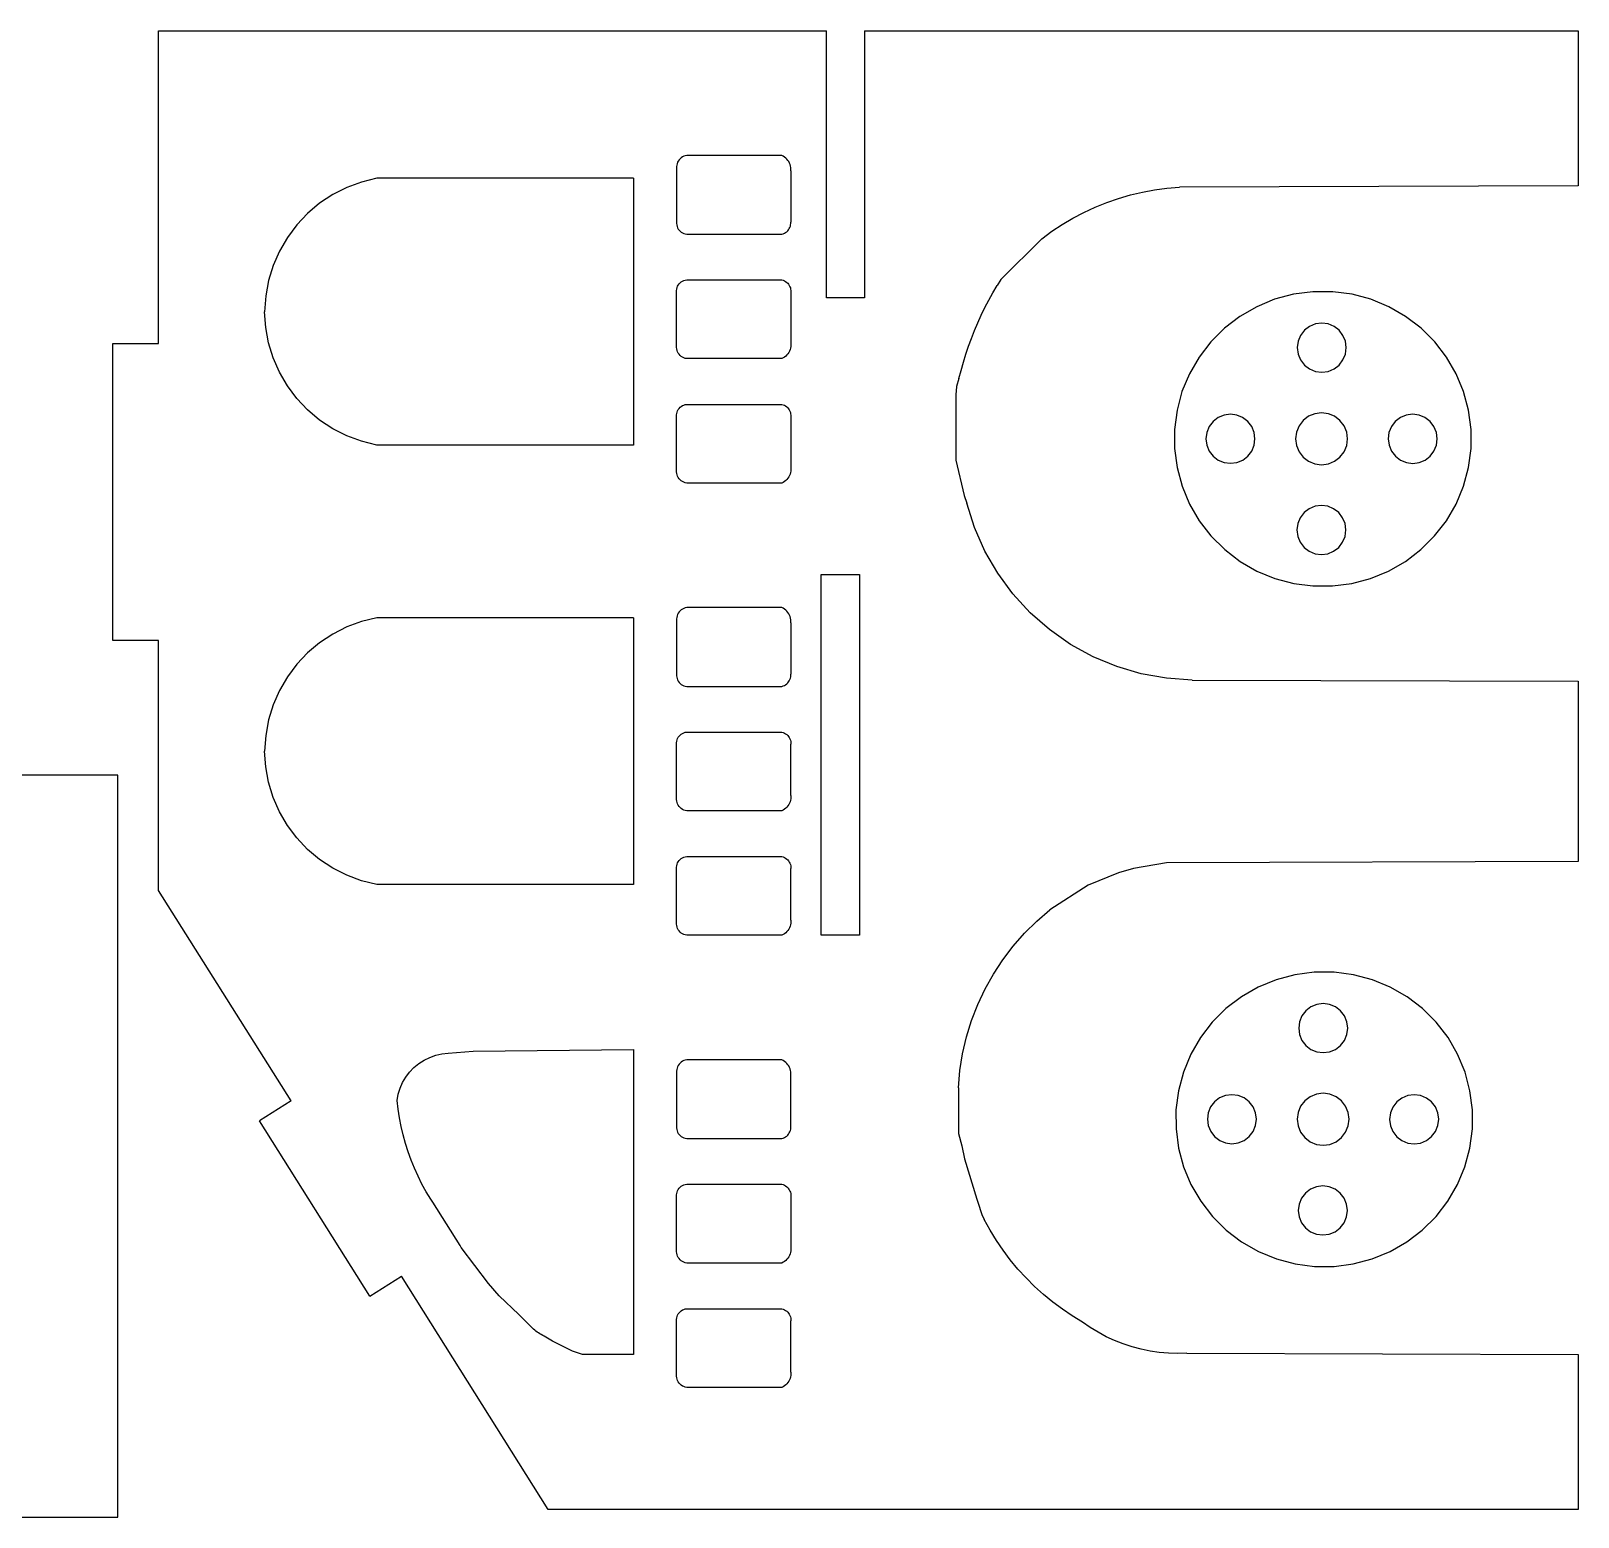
# Model space of a CAD drawing. Extents: x -3998 to 3998, y -3549 to 3549.
# Drawn here: x 130 to 739, y 1325 to 1910 of the extents above; entities that cross this region are included whole.
import ezdxf

# ---------------------------------------------------------------- set-up
doc = ezdxf.new("R2010")
doc.units = 0
doc.header["$MEASUREMENT"] = 0
doc.layers.get('0').update_dxf_attribs({"linetype": 'CONTINUOUS'})

msp = doc.modelspace()

# ---------------------------------------------------------------- linework, layer by layer
for p, q in [((179.9, 1909.68), (442.9, 1909.68)), ((179.9, 1786.68), (179.9, 1909.68)), ((442.9, 1804.68), (442.9, 1909.68)), ((457.9, 1909.68), (457.9, 1804.68)), ((457.9, 1909.68), (738.9, 1909.68)), ((738.9, 1909.68), (738.9, 1848.68)), ((384.59, 1858.48), (384.32, 1857.97)), ((384.93, 1858.96), (384.59, 1858.48)), ((385.32, 1859.39), (384.93, 1858.96)), ((385.77, 1859.78), (385.32, 1859.39)), ((386.25, 1860.1), (385.77, 1859.78)), ((386.78, 1860.36), (386.25, 1860.1)), ((387.33, 1860.56), (386.78, 1860.36)), ((387.9, 1860.68), (387.33, 1860.56)), ((425.4, 1860.68), (387.9, 1860.68)), ((425.95, 1860.4), (425.4, 1860.68)), ((426.46, 1860.06), (425.95, 1860.4)), ((426.94, 1859.67), (426.46, 1860.06)), ((427.37, 1859.23), (426.94, 1859.67)), ((427.76, 1858.75), (427.37, 1859.23)), ((428.1, 1858.24), (427.76, 1858.75)), ((428.38, 1857.69), (428.1, 1858.24)), ((383.97, 1856.85), (383.9, 1856.27)), ((383.9, 1856.27), (383.9, 1855.68)), ((383.9, 1855.68), (383.9, 1834.43)), ((384.11, 1857.42), (383.97, 1856.85)), ((384.32, 1857.97), (384.11, 1857.42)), ((428.61, 1857.12), (428.38, 1857.69)), ((428.77, 1856.52), (428.61, 1857.12)), ((428.88, 1855.92), (428.77, 1856.52)), ((428.92, 1855.3), (428.88, 1855.92)), ((428.9, 1854.68), (428.92, 1855.3)), ((428.9, 1854.68), (428.9, 1834.43)), ((254.08, 1848.07), (248.55, 1845.26)), ((259.89, 1850.21), (254.08, 1848.07)), ((265.91, 1851.68), (259.89, 1850.21)), ((366.9, 1851.68), (265.91, 1851.68)), ((366.9, 1851.68), (366.9, 1746.68)), ((562.61, 1845.11), (567.37, 1846.24)), ((567.37, 1846.24), (572.18, 1847.13)), ((572.18, 1847.13), (577.03, 1847.78)), ((577.03, 1847.78), (581.9, 1848.19)), ((738.9, 1848.68), (581.9, 1848.19)), ((243.38, 1841.85), (238.64, 1837.86)), ((248.55, 1845.26), (243.38, 1841.85)), ((544.32, 1838.26), (548.76, 1840.31)), ((548.76, 1840.31), (553.29, 1842.14)), ((553.29, 1842.14), (557.92, 1843.74)), ((557.92, 1843.74), (562.61, 1845.11)), ((238.64, 1837.86), (234.39, 1833.36)), ((383.9, 1834.43), (383.9, 1833.86)), ((383.9, 1833.86), (383.97, 1833.3)), ((428.84, 1833.37), (428.9, 1833.9)), ((428.9, 1833.9), (428.9, 1834.43)), ((535.77, 1833.5), (539.99, 1835.99)), ((539.99, 1835.99), (544.32, 1838.26)), ((230.67, 1828.4), (227.56, 1823.05)), ((234.39, 1833.36), (230.67, 1828.4)), ((383.97, 1833.3), (384.11, 1832.74)), ((384.11, 1832.74), (384.33, 1832.21)), ((384.33, 1832.21), (384.61, 1831.71)), ((384.61, 1831.71), (384.94, 1831.25)), ((384.94, 1831.25), (385.34, 1830.84)), ((385.34, 1830.84), (385.78, 1830.48)), ((385.78, 1830.48), (386.27, 1830.18)), ((386.27, 1830.18), (386.79, 1829.95)), ((386.79, 1829.95), (387.34, 1829.78)), ((387.34, 1829.78), (387.9, 1829.68)), ((387.9, 1829.68), (425.4, 1829.68)), ((425.4, 1829.68), (425.91, 1829.84)), ((425.91, 1829.84), (426.4, 1830.05)), ((426.4, 1830.05), (426.86, 1830.32)), ((426.86, 1830.32), (427.29, 1830.64)), ((427.29, 1830.64), (427.67, 1831.01)), ((427.67, 1831.01), (428.01, 1831.42)), ((428.01, 1831.42), (428.31, 1831.87)), ((428.31, 1831.87), (428.54, 1832.35)), ((428.54, 1832.35), (428.72, 1832.85)), ((428.72, 1832.85), (428.84, 1833.37)), ((527.75, 1827.91), (511.67, 1811.84)), ((527.75, 1827.91), (531.69, 1830.81)), ((531.69, 1830.81), (535.77, 1833.5)), ((227.56, 1823.05), (225.07, 1817.38)), ((225.07, 1817.38), (223.25, 1811.46)), ((223.25, 1811.46), (222.12, 1805.36)), ((384.33, 1809.16), (384.61, 1809.65)), ((384.61, 1809.65), (384.94, 1810.11)), ((384.94, 1810.11), (385.34, 1810.53)), ((385.34, 1810.53), (385.78, 1810.89)), ((385.78, 1810.89), (386.27, 1811.19)), ((386.27, 1811.19), (386.79, 1811.42)), ((386.79, 1811.42), (387.34, 1811.59)), ((387.34, 1811.59), (387.9, 1811.68)), ((387.9, 1811.68), (425.4, 1811.68)), ((425.4, 1811.68), (425.91, 1811.53)), ((425.91, 1811.53), (426.4, 1811.31)), ((426.4, 1811.31), (426.86, 1811.05)), ((426.86, 1811.05), (427.29, 1810.72)), ((427.29, 1810.72), (427.67, 1810.36)), ((427.67, 1810.36), (428.01, 1809.95)), ((428.01, 1809.95), (428.31, 1809.5)), ((428.31, 1809.5), (428.54, 1809.02)), ((508.47, 1806.66), (510.13, 1809.53)), ((511.67, 1811.84), (510.13, 1809.53)), ((222.12, 1805.36), (221.7, 1799.18)), ((383.9, 1807.51), (383.97, 1808.07)), ((383.9, 1806.93), (383.9, 1807.51)), ((383.9, 1785.68), (383.9, 1806.93)), ((383.97, 1808.07), (384.11, 1808.63)), ((384.11, 1808.63), (384.33, 1809.16)), ((428.54, 1809.02), (428.72, 1808.52)), ((428.72, 1808.52), (428.84, 1808)), ((428.84, 1808), (428.9, 1807.47)), ((428.9, 1807.47), (428.9, 1806.93)), ((428.9, 1806.93), (428.9, 1786.68)), ((457.9, 1804.68), (442.9, 1804.68)), ((505.36, 1800.8), (506.88, 1803.75)), ((506.88, 1803.75), (508.47, 1806.66)), ((619.43, 1804.04), (612.36, 1801.12)), ((626.82, 1806.02), (619.43, 1804.04)), ((634.42, 1807.02), (626.82, 1806.02)), ((638.06, 1807.03), (634.42, 1807.02)), ((642.34, 1807.02), (638.06, 1807.03)), ((649.93, 1806.02), (642.34, 1807.02)), ((657.32, 1804.04), (649.93, 1806.02)), ((664.39, 1801.12), (657.32, 1804.04)), ((222.12, 1793), (221.7, 1799.18)), ((502.55, 1794.79), (503.92, 1797.82)), ((503.92, 1797.82), (505.36, 1800.8)), ((605.74, 1797.3), (599.68, 1792.67)), ((612.36, 1801.12), (605.74, 1797.3)), ((671.01, 1797.3), (664.39, 1801.12)), ((677.07, 1792.67), (671.01, 1797.3)), ((223.25, 1786.91), (222.12, 1793)), ((500.03, 1788.66), (501.25, 1791.74)), ((501.25, 1791.74), (502.55, 1794.79)), ((599.68, 1792.67), (594.29, 1787.29)), ((631.14, 1791.84), (629.6, 1789.84)), ((633.14, 1793.38), (631.14, 1791.84)), ((635.47, 1794.34), (633.14, 1793.38)), ((637.97, 1794.67), (635.47, 1794.34)), ((640.47, 1794.34), (637.97, 1794.67)), ((642.8, 1793.38), (640.47, 1794.34)), ((644.81, 1791.84), (642.8, 1793.38)), ((646.34, 1789.84), (644.81, 1791.84)), ((682.46, 1787.29), (677.07, 1792.67)), ((161.9, 1786.68), (179.9, 1786.68)), ((161.9, 1669.68), (161.9, 1786.68)), ((225.07, 1780.99), (223.25, 1786.91)), ((383.9, 1785.1), (383.9, 1785.68)), ((383.97, 1784.52), (383.9, 1785.1)), ((428.88, 1785.45), (428.77, 1784.85)), ((428.92, 1786.07), (428.88, 1785.45)), ((428.9, 1786.68), (428.92, 1786.07)), ((497.82, 1782.4), (498.89, 1785.54)), ((498.89, 1785.54), (500.03, 1788.66)), ((594.29, 1787.29), (589.65, 1781.27)), ((628.64, 1787.51), (628.31, 1785.01)), ((628.31, 1785.01), (628.64, 1782.51)), ((629.6, 1789.84), (628.64, 1787.51)), ((647.31, 1787.51), (646.34, 1789.84)), ((647.64, 1785.01), (647.31, 1787.51)), ((647.31, 1782.51), (647.64, 1785.01)), ((687.1, 1781.27), (682.46, 1787.29)), ((227.56, 1775.32), (225.07, 1780.99)), ((384.11, 1783.95), (383.97, 1784.52)), ((384.32, 1783.4), (384.11, 1783.95)), ((384.59, 1782.89), (384.32, 1783.4)), ((384.93, 1782.41), (384.59, 1782.89)), ((385.32, 1781.97), (384.93, 1782.41)), ((385.77, 1781.59), (385.32, 1781.97)), ((386.25, 1781.27), (385.77, 1781.59)), ((386.78, 1781.01), (386.25, 1781.27)), ((387.33, 1780.81), (386.78, 1781.01)), ((387.9, 1780.68), (387.33, 1780.81)), ((425.4, 1780.68), (387.9, 1780.68)), ((425.95, 1780.97), (425.4, 1780.68)), ((426.46, 1781.31), (425.95, 1780.97)), ((426.94, 1781.7), (426.46, 1781.31)), ((427.37, 1782.14), (426.94, 1781.7)), ((427.76, 1782.61), (427.37, 1782.14)), ((428.1, 1783.13), (427.76, 1782.61)), ((428.38, 1783.68), (428.1, 1783.13)), ((428.61, 1784.25), (428.38, 1783.68)), ((428.77, 1784.85), (428.61, 1784.25)), ((495.93, 1776.05), (496.84, 1779.24)), ((496.84, 1779.24), (497.82, 1782.4)), ((589.65, 1781.27), (585.85, 1774.69)), ((628.64, 1782.51), (629.6, 1780.18)), ((629.6, 1780.18), (631.14, 1778.18)), ((644.81, 1778.18), (646.34, 1780.18)), ((646.34, 1780.18), (647.31, 1782.51)), ((690.9, 1774.69), (687.1, 1781.27)), ((230.67, 1769.96), (227.56, 1775.32)), ((495.1, 1772.83), (494.2, 1769.78)), ((495.1, 1772.83), (495.93, 1776.05)), ((585.85, 1774.69), (582.94, 1767.69)), ((631.14, 1778.18), (633.14, 1776.64)), ((633.14, 1776.64), (635.47, 1775.68)), ((635.47, 1775.68), (637.97, 1775.35)), ((637.97, 1775.35), (640.47, 1775.68)), ((640.47, 1775.68), (642.8, 1776.64)), ((642.8, 1776.64), (644.81, 1778.18)), ((693.81, 1767.69), (690.9, 1774.69)), ((234.39, 1765.01), (230.67, 1769.96)), ((494.2, 1769.78), (493.9, 1766.43)), ((582.94, 1767.69), (580.98, 1760.37)), ((695.77, 1760.37), (693.81, 1767.69)), ((238.64, 1760.5), (234.39, 1765.01)), ((384.33, 1760.16), (384.61, 1760.65)), ((384.61, 1760.65), (384.94, 1761.11)), ((384.94, 1761.11), (385.34, 1761.53)), ((385.34, 1761.53), (385.78, 1761.89)), ((385.78, 1761.89), (386.27, 1762.19)), ((386.27, 1762.19), (386.79, 1762.42)), ((386.79, 1762.42), (387.34, 1762.59)), ((387.34, 1762.59), (387.9, 1762.68)), ((387.9, 1762.68), (425.4, 1762.68)), ((425.4, 1762.68), (425.91, 1762.53)), ((425.91, 1762.53), (426.4, 1762.31)), ((426.4, 1762.31), (426.86, 1762.05)), ((426.86, 1762.05), (427.29, 1761.72)), ((427.29, 1761.72), (427.67, 1761.36)), ((427.67, 1761.36), (428.01, 1760.95)), ((428.01, 1760.95), (428.31, 1760.5)), ((493.9, 1766.43), (493.9, 1740.68)), ((243.38, 1756.52), (238.64, 1760.5)), ((248.55, 1753.1), (243.38, 1756.52)), ((383.9, 1758.51), (383.97, 1759.07)), ((383.9, 1757.93), (383.9, 1758.51)), ((383.9, 1736.68), (383.9, 1757.93)), ((383.97, 1759.07), (384.11, 1759.63)), ((384.11, 1759.63), (384.33, 1760.16)), ((428.31, 1760.5), (428.54, 1760.02)), ((428.54, 1760.02), (428.72, 1759.52)), ((428.72, 1759.52), (428.84, 1759)), ((428.84, 1759), (428.9, 1758.47)), ((428.9, 1758.47), (428.9, 1757.93)), ((428.9, 1757.93), (428.9, 1737.68)), ((580.98, 1760.37), (579.99, 1752.86)), ((595.17, 1755.96), (593.64, 1753.96)), ((597.17, 1757.5), (595.17, 1755.96)), ((599.5, 1758.47), (597.17, 1757.5)), ((602, 1758.8), (599.5, 1758.47)), ((604.5, 1758.48), (602, 1758.8)), ((606.83, 1757.52), (604.5, 1758.48)), ((608.84, 1755.99), (606.83, 1757.52)), ((610.38, 1753.99), (608.84, 1755.99)), ((630.7, 1756.35), (629.07, 1754.24)), ((632.81, 1757.98), (630.7, 1756.35)), ((635.28, 1759), (632.81, 1757.98)), ((637.92, 1759.35), (635.28, 1759)), ((640.57, 1759), (637.92, 1759.35)), ((643.03, 1757.98), (640.57, 1759)), ((645.15, 1756.35), (643.03, 1757.98)), ((646.78, 1754.24), (645.15, 1756.35)), ((666.94, 1755.93), (665.41, 1753.92)), ((668.94, 1757.47), (666.94, 1755.93)), ((671.27, 1758.44), (668.94, 1757.47)), ((673.77, 1758.77), (671.27, 1758.44)), ((676.27, 1758.45), (673.77, 1758.77)), ((678.61, 1757.48), (676.27, 1758.45)), ((680.61, 1755.95), (678.61, 1757.48)), ((682.15, 1753.95), (680.61, 1755.95)), ((696.76, 1752.86), (695.77, 1760.37)), ((254.08, 1750.3), (248.55, 1753.1)), ((259.89, 1748.15), (254.08, 1750.3)), ((579.99, 1752.86), (580, 1745.29)), ((592.68, 1751.63), (592.35, 1749.12)), ((592.35, 1749.12), (592.69, 1746.62)), ((593.64, 1753.96), (592.68, 1751.63)), ((611.35, 1751.66), (610.38, 1753.99)), ((611.68, 1749.16), (611.35, 1751.66)), ((611.36, 1746.66), (611.68, 1749.16)), ((628.05, 1751.77), (627.7, 1749.12)), ((627.7, 1749.12), (628.05, 1746.48)), ((629.07, 1754.24), (628.05, 1751.77)), ((647.8, 1751.77), (646.78, 1754.24)), ((648.15, 1749.12), (647.8, 1751.77)), ((647.8, 1746.48), (648.15, 1749.12)), ((664.45, 1751.59), (664.12, 1749.09)), ((664.12, 1749.09), (664.46, 1746.59)), ((665.41, 1753.92), (664.45, 1751.59)), ((683.12, 1751.62), (682.15, 1753.95)), ((683.45, 1749.12), (683.12, 1751.62)), ((683.13, 1746.62), (683.45, 1749.12)), ((696.75, 1745.29), (696.76, 1752.86)), ((265.91, 1746.68), (259.89, 1748.15)), ((366.9, 1746.68), (265.91, 1746.68)), ((580, 1745.29), (581, 1737.78)), ((592.69, 1746.62), (593.66, 1744.29)), ((593.66, 1744.29), (595.2, 1742.3)), ((608.86, 1742.32), (610.39, 1744.32)), ((610.39, 1744.32), (611.36, 1746.66)), ((628.05, 1746.48), (629.07, 1744.01)), ((629.07, 1744.01), (630.7, 1741.9)), ((645.15, 1741.9), (646.78, 1744.01)), ((646.78, 1744.01), (647.8, 1746.48)), ((664.46, 1746.59), (665.43, 1744.26)), ((665.43, 1744.26), (666.97, 1742.26)), ((680.63, 1742.29), (682.17, 1744.29)), ((682.17, 1744.29), (683.13, 1746.62)), ((695.75, 1737.78), (696.75, 1745.29)), ((383.9, 1736.1), (383.9, 1736.68)), ((428.88, 1736.45), (428.77, 1735.85)), ((428.92, 1737.07), (428.88, 1736.45)), ((428.9, 1737.68), (428.92, 1737.07)), ((493.9, 1740.68), (497.2, 1726.78)), ((581, 1737.78), (582.98, 1730.47)), ((595.2, 1742.3), (597.2, 1740.76)), ((597.2, 1740.76), (599.53, 1739.8)), ((599.53, 1739.8), (602.03, 1739.48)), ((602.03, 1739.48), (604.53, 1739.81)), ((604.53, 1739.81), (606.86, 1740.78)), ((606.86, 1740.78), (608.86, 1742.32)), ((630.7, 1741.9), (632.81, 1740.27)), ((632.81, 1740.27), (635.28, 1739.25)), ((635.28, 1739.25), (637.92, 1738.9)), ((637.92, 1738.9), (640.57, 1739.25)), ((640.57, 1739.25), (643.03, 1740.27)), ((643.03, 1740.27), (645.15, 1741.9)), ((666.97, 1742.26), (668.97, 1740.73)), ((668.97, 1740.73), (671.3, 1739.77)), ((671.3, 1739.77), (673.81, 1739.44)), ((673.81, 1739.44), (676.31, 1739.78)), ((676.31, 1739.78), (678.64, 1740.75)), ((678.64, 1740.75), (680.63, 1742.29)), ((693.77, 1730.47), (695.75, 1737.78)), ((383.97, 1735.52), (383.9, 1736.1)), ((384.11, 1734.95), (383.97, 1735.52)), ((384.32, 1734.4), (384.11, 1734.95)), ((384.59, 1733.89), (384.32, 1734.4)), ((384.93, 1733.41), (384.59, 1733.89)), ((385.32, 1732.97), (384.93, 1733.41)), ((385.77, 1732.59), (385.32, 1732.97)), ((386.25, 1732.27), (385.77, 1732.59)), ((386.78, 1732.01), (386.25, 1732.27)), ((387.33, 1731.81), (386.78, 1732.01)), ((387.9, 1731.68), (387.33, 1731.81)), ((425.4, 1731.68), (387.9, 1731.68)), ((425.95, 1731.97), (425.4, 1731.68)), ((426.46, 1732.31), (425.95, 1731.97)), ((426.94, 1732.7), (426.46, 1732.31)), ((427.37, 1733.14), (426.94, 1732.7)), ((427.76, 1733.61), (427.37, 1733.14)), ((428.1, 1734.13), (427.76, 1733.61)), ((428.38, 1734.68), (428.1, 1734.13)), ((428.61, 1735.25), (428.38, 1734.68)), ((428.77, 1735.85), (428.61, 1735.25)), ((582.98, 1730.47), (585.89, 1723.46)), ((690.86, 1723.46), (693.77, 1730.47)), ((497.2, 1726.78), (498.2, 1723.78)), ((501.26, 1714.17), (498.2, 1723.78)), ((585.89, 1723.46), (589.71, 1716.9)), ((629.46, 1718.07), (628.5, 1715.74)), ((631, 1720.07), (629.46, 1718.07)), ((633, 1721.61), (631, 1720.07)), ((635.33, 1722.57), (633, 1721.61)), ((637.83, 1722.9), (635.33, 1722.57)), ((640.33, 1722.57), (637.83, 1722.9)), ((642.66, 1721.61), (640.33, 1722.57)), ((644.67, 1720.07), (642.66, 1721.61)), ((646.2, 1718.07), (644.67, 1720.07)), ((647.17, 1715.74), (646.2, 1718.07)), ((687.04, 1716.9), (690.86, 1723.46)), ((505.35, 1704.95), (501.26, 1714.17)), ((589.71, 1716.9), (594.36, 1710.88)), ((628.5, 1715.74), (628.17, 1713.24)), ((628.17, 1713.24), (628.5, 1710.74)), ((647.5, 1713.24), (647.17, 1715.74)), ((647.17, 1710.74), (647.5, 1713.24)), ((682.4, 1710.88), (687.04, 1716.9)), ((594.36, 1710.88), (599.76, 1705.51)), ((628.5, 1710.74), (629.46, 1708.41)), ((629.46, 1708.41), (631, 1706.41)), ((631, 1706.41), (633, 1704.87)), ((642.66, 1704.87), (644.67, 1706.41)), ((644.67, 1706.41), (646.2, 1708.41)), ((646.2, 1708.41), (647.17, 1710.74)), ((676.99, 1705.51), (682.4, 1710.88)), ((510.41, 1696.22), (505.35, 1704.95)), ((599.76, 1705.51), (605.82, 1700.88)), ((605.82, 1700.88), (612.45, 1697.09)), ((633, 1704.87), (635.33, 1703.9)), ((635.33, 1703.9), (637.83, 1703.57)), ((637.83, 1703.57), (640.33, 1703.9)), ((640.33, 1703.9), (642.66, 1704.87)), ((664.3, 1697.09), (670.93, 1700.88)), ((670.93, 1700.88), (676.99, 1705.51)), ((440.9, 1695.68), (455.9, 1695.68)), ((440.9, 1553.68), (440.9, 1695.68)), ((455.9, 1695.68), (455.9, 1553.68)), ((516.39, 1688.09), (510.41, 1696.22)), ((612.45, 1697.09), (619.52, 1694.17)), ((619.52, 1694.17), (626.92, 1692.21)), ((649.83, 1692.21), (657.23, 1694.17)), ((657.23, 1694.17), (664.3, 1697.09)), ((523.21, 1680.66), (516.39, 1688.09)), ((626.92, 1692.21), (634.52, 1691.21)), ((634.52, 1691.21), (638.38, 1691.22)), ((638.38, 1691.22), (642.23, 1691.21)), ((642.23, 1691.21), (649.83, 1692.21)), ((385.77, 1681.78), (385.33, 1681.39)), ((386.26, 1682.1), (385.77, 1681.78)), ((386.78, 1682.36), (386.26, 1682.1)), ((387.33, 1682.56), (386.78, 1682.36)), ((387.9, 1682.68), (387.33, 1682.56)), ((425.4, 1682.68), (387.9, 1682.68)), ((425.95, 1682.4), (425.4, 1682.68)), ((426.46, 1682.06), (425.95, 1682.4)), ((426.94, 1681.67), (426.46, 1682.06)), ((427.38, 1681.23), (426.94, 1681.67)), ((259.89, 1677.21), (254.08, 1675.07)), ((265.91, 1678.68), (259.89, 1677.21)), ((366.9, 1678.68), (265.91, 1678.68)), ((366.9, 1678.68), (366.9, 1573.68)), ((383.97, 1678.85), (383.9, 1678.27)), ((383.9, 1678.27), (383.9, 1677.68)), ((383.9, 1677.68), (383.9, 1656.43)), ((384.11, 1679.42), (383.97, 1678.85)), ((384.32, 1679.97), (384.11, 1679.42)), ((384.6, 1680.48), (384.32, 1679.97)), ((384.93, 1680.96), (384.6, 1680.48)), ((385.33, 1681.39), (384.93, 1680.96)), ((427.76, 1680.75), (427.38, 1681.23)), ((428.1, 1680.24), (427.76, 1680.75)), ((428.38, 1679.69), (428.1, 1680.24)), ((428.61, 1679.12), (428.38, 1679.69)), ((428.78, 1678.52), (428.61, 1679.12)), ((428.88, 1677.92), (428.78, 1678.52)), ((428.92, 1677.3), (428.88, 1677.92)), ((428.9, 1676.68), (428.92, 1677.3)), ((428.9, 1676.68), (428.9, 1656.43)), ((530.8, 1674.01), (523.21, 1680.66)), ((179.9, 1669.68), (161.9, 1669.68)), ((179.9, 1571.37), (179.9, 1669.68)), ((248.55, 1672.26), (243.38, 1668.85)), ((254.08, 1675.07), (248.55, 1672.26)), ((539.06, 1668.22), (530.8, 1674.01)), ((238.64, 1664.86), (234.39, 1660.36)), ((243.38, 1668.85), (238.64, 1664.86)), ((547.91, 1663.36), (539.06, 1668.22)), ((557.22, 1659.48), (547.91, 1663.36)), ((234.39, 1660.36), (230.67, 1655.4)), ((566.91, 1656.64), (557.22, 1659.48)), ((230.67, 1655.4), (227.56, 1650.05)), ((383.9, 1656.43), (383.9, 1655.86)), ((383.9, 1655.86), (383.97, 1655.3)), ((383.97, 1655.3), (384.12, 1654.74)), ((384.12, 1654.74), (384.33, 1654.21)), ((384.33, 1654.21), (384.61, 1653.71)), ((384.61, 1653.71), (384.95, 1653.25)), ((384.95, 1653.25), (385.34, 1652.84)), ((385.34, 1652.84), (385.79, 1652.48)), ((385.79, 1652.48), (386.27, 1652.18)), ((386.27, 1652.18), (386.79, 1651.95)), ((386.79, 1651.95), (387.34, 1651.78)), ((387.34, 1651.78), (387.9, 1651.68)), ((387.9, 1651.68), (425.4, 1651.68)), ((425.4, 1651.68), (425.91, 1651.84)), ((425.91, 1651.84), (426.4, 1652.05)), ((426.4, 1652.05), (426.86, 1652.32)), ((426.86, 1652.32), (427.29, 1652.64)), ((427.29, 1652.64), (427.68, 1653.01)), ((427.68, 1653.01), (428.02, 1653.42)), ((428.02, 1653.42), (428.31, 1653.87)), ((428.31, 1653.87), (428.55, 1654.35)), ((428.55, 1654.35), (428.73, 1654.85)), ((428.73, 1654.85), (428.85, 1655.37)), ((428.85, 1655.37), (428.91, 1655.9)), ((428.91, 1655.9), (428.9, 1656.43)), ((576.84, 1654.87), (566.91, 1656.64)), ((586.9, 1654.18), (576.84, 1654.87)), ((586.9, 1654.18), (738.9, 1653.68)), ((738.9, 1653.68), (738.9, 1582.68)), ((227.56, 1650.05), (225.07, 1644.38)), ((225.07, 1644.38), (223.25, 1638.46)), ((223.25, 1638.46), (222.12, 1632.36)), ((385.34, 1632.53), (385.79, 1632.89)), ((385.79, 1632.89), (386.27, 1633.19)), ((386.27, 1633.19), (386.79, 1633.42)), ((386.79, 1633.42), (387.34, 1633.59)), ((387.34, 1633.59), (387.9, 1633.68)), ((387.9, 1633.68), (425.4, 1633.68)), ((425.4, 1633.68), (425.91, 1633.53)), ((425.91, 1633.53), (426.4, 1633.31)), ((426.4, 1633.31), (426.86, 1633.05)), ((426.86, 1633.05), (427.29, 1632.72)), ((427.29, 1632.72), (427.68, 1632.36)), ((222.12, 1632.36), (221.7, 1626.18)), ((383.9, 1629.51), (383.97, 1630.07)), ((383.9, 1628.93), (383.9, 1629.51)), ((383.9, 1607.68), (383.9, 1628.93)), ((383.97, 1630.07), (384.12, 1630.63)), ((384.12, 1630.63), (384.33, 1631.16)), ((384.33, 1631.16), (384.61, 1631.65)), ((384.61, 1631.65), (384.95, 1632.11)), ((384.95, 1632.11), (385.34, 1632.53)), ((427.68, 1632.36), (428.02, 1631.95)), ((428.02, 1631.95), (428.31, 1631.5)), ((428.31, 1631.5), (428.55, 1631.02)), ((428.55, 1631.02), (428.73, 1630.52)), ((428.73, 1630.52), (428.85, 1630)), ((428.85, 1630), (428.91, 1629.47)), ((428.91, 1629.47), (428.9, 1628.93)), ((428.9, 1608.68), (428.9, 1628.93)), ((222.12, 1620), (221.7, 1626.18)), ((163.9, 1616.68), (-40.1, 1616.68)), ((163.9, 1324.68), (163.9, 1616.68)), ((223.25, 1613.91), (222.12, 1620)), ((225.07, 1607.99), (223.25, 1613.91)), ((428.9, 1608.68), (428.92, 1608.07)), ((227.56, 1602.32), (225.07, 1607.99)), ((230.67, 1596.96), (227.56, 1602.32)), ((383.9, 1607.1), (383.9, 1607.68)), ((383.97, 1606.52), (383.9, 1607.1)), ((384.11, 1605.95), (383.97, 1606.52)), ((384.32, 1605.4), (384.11, 1605.95)), ((384.6, 1604.89), (384.32, 1605.4)), ((384.93, 1604.41), (384.6, 1604.89)), ((385.33, 1603.97), (384.93, 1604.41)), ((385.77, 1603.59), (385.33, 1603.97)), ((386.26, 1603.27), (385.77, 1603.59)), ((386.78, 1603.01), (386.26, 1603.27)), ((387.33, 1602.81), (386.78, 1603.01)), ((387.9, 1602.68), (387.33, 1602.81)), ((425.4, 1602.68), (387.9, 1602.68)), ((425.95, 1602.97), (425.4, 1602.68)), ((426.46, 1603.31), (425.95, 1602.97)), ((426.94, 1603.7), (426.46, 1603.31)), ((427.38, 1604.14), (426.94, 1603.7)), ((427.76, 1604.61), (427.38, 1604.14)), ((428.1, 1605.13), (427.76, 1604.61)), ((428.38, 1605.68), (428.1, 1605.13)), ((428.61, 1606.25), (428.38, 1605.68)), ((428.78, 1606.85), (428.61, 1606.25)), ((428.88, 1607.45), (428.78, 1606.85)), ((428.92, 1608.07), (428.88, 1607.45)), ((234.39, 1592.01), (230.67, 1596.96)), ((238.64, 1587.5), (234.39, 1592.01)), ((243.38, 1583.52), (238.64, 1587.5)), ((385.79, 1583.89), (386.27, 1584.19)), ((386.27, 1584.19), (386.79, 1584.42)), ((386.79, 1584.42), (387.34, 1584.59)), ((387.34, 1584.59), (387.9, 1584.68)), ((387.9, 1584.68), (425.4, 1584.68)), ((425.4, 1584.68), (425.91, 1584.53)), ((425.91, 1584.53), (426.4, 1584.31)), ((426.4, 1584.31), (426.86, 1584.05)), ((426.86, 1584.05), (427.29, 1583.72)), ((248.55, 1580.1), (243.38, 1583.52)), ((254.08, 1577.3), (248.55, 1580.1)), ((383.9, 1580.51), (383.97, 1581.07)), ((383.9, 1579.93), (383.9, 1580.51)), ((383.9, 1558.68), (383.9, 1579.93)), ((383.97, 1581.07), (384.12, 1581.63)), ((384.12, 1581.63), (384.33, 1582.16)), ((384.33, 1582.16), (384.61, 1582.65)), ((384.61, 1582.65), (384.95, 1583.11)), ((384.95, 1583.11), (385.34, 1583.53)), ((385.34, 1583.53), (385.79, 1583.89)), ((427.29, 1583.72), (427.68, 1583.36)), ((427.68, 1583.36), (428.02, 1582.95)), ((428.02, 1582.95), (428.31, 1582.5)), ((428.31, 1582.5), (428.55, 1582.02)), ((428.55, 1582.02), (428.73, 1581.52)), ((428.73, 1581.52), (428.85, 1581)), ((428.85, 1581), (428.91, 1580.47)), ((428.91, 1580.47), (428.9, 1579.93)), ((428.9, 1559.68), (428.9, 1579.93)), ((557.99, 1578.33), (546, 1573.38)), ((563.8, 1579.98), (557.99, 1578.33)), ((576.9, 1582.19), (563.8, 1579.98)), ((738.9, 1582.68), (576.9, 1582.19)), ((259.89, 1575.15), (254.08, 1577.3)), ((265.91, 1573.68), (259.89, 1575.15)), ((366.9, 1573.68), (265.91, 1573.68)), ((546, 1573.38), (530.9, 1563.68)), ((232.11, 1488.5), (179.9, 1571.37)), ((428.9, 1559.68), (428.92, 1559.07)), ((525.77, 1559.29), (530.9, 1563.68)), ((383.9, 1558.1), (383.9, 1558.68)), ((383.97, 1557.52), (383.9, 1558.1)), ((384.11, 1556.95), (383.97, 1557.52)), ((384.32, 1556.4), (384.11, 1556.95)), ((384.6, 1555.89), (384.32, 1556.4)), ((384.93, 1555.41), (384.6, 1555.89)), ((385.33, 1554.97), (384.93, 1555.41)), ((385.77, 1554.59), (385.33, 1554.97)), ((386.26, 1554.27), (385.77, 1554.59)), ((386.78, 1554.01), (386.26, 1554.27)), ((387.33, 1553.81), (386.78, 1554.01)), ((387.9, 1553.68), (387.33, 1553.81)), ((425.4, 1553.68), (387.9, 1553.68)), ((425.95, 1553.97), (425.4, 1553.68)), ((426.46, 1554.31), (425.95, 1553.97)), ((426.94, 1554.7), (426.46, 1554.31)), ((427.38, 1555.14), (426.94, 1554.7)), ((427.76, 1555.61), (427.38, 1555.14)), ((428.1, 1556.13), (427.76, 1555.61)), ((428.38, 1556.68), (428.1, 1556.13)), ((428.61, 1557.25), (428.38, 1556.68)), ((428.78, 1557.85), (428.61, 1557.25)), ((428.88, 1558.45), (428.78, 1557.85)), ((428.92, 1559.07), (428.88, 1558.45)), ((455.9, 1553.68), (440.9, 1553.68)), ((516.49, 1549.47), (520.96, 1554.54)), ((520.96, 1554.54), (525.77, 1559.29)), ((512.4, 1544.09), (516.49, 1549.47)), ((508.69, 1538.44), (512.4, 1544.09)), ((505.39, 1532.55), (508.69, 1538.44)), ((620.01, 1536.19), (612.94, 1533.27)), ((627.41, 1538.17), (620.01, 1536.19)), ((635, 1539.17), (627.41, 1538.17)), ((638.65, 1539.17), (635, 1539.17)), ((642.92, 1539.17), (638.65, 1539.17)), ((650.52, 1538.17), (642.92, 1539.17)), ((657.91, 1536.19), (650.52, 1538.17)), ((664.98, 1533.27), (657.91, 1536.19)), ((502.51, 1526.43), (505.39, 1532.55)), ((606.33, 1529.45), (600.27, 1524.82)), ((612.94, 1533.27), (606.33, 1529.45)), ((671.59, 1529.45), (664.98, 1533.27)), ((677.66, 1524.82), (671.59, 1529.45)), ((500.07, 1520.13), (502.51, 1526.43)), ((600.27, 1524.82), (594.88, 1519.44)), ((631.73, 1523.99), (630.19, 1521.99)), ((633.73, 1525.53), (631.73, 1523.99)), ((636.06, 1526.49), (633.73, 1525.53)), ((638.56, 1526.82), (636.06, 1526.49)), ((641.06, 1526.49), (638.56, 1526.82)), ((643.39, 1525.53), (641.06, 1526.49)), ((645.39, 1523.99), (643.39, 1525.53)), ((646.93, 1521.99), (645.39, 1523.99)), ((683.04, 1519.44), (677.66, 1524.82)), ((498.08, 1513.67), (500.07, 1520.13)), ((594.88, 1519.44), (590.24, 1513.42)), ((629.22, 1519.66), (628.89, 1517.16)), ((628.89, 1517.16), (629.22, 1514.66)), ((630.19, 1521.99), (629.22, 1519.66)), ((647.89, 1519.66), (646.93, 1521.99)), ((648.22, 1517.16), (647.89, 1519.66)), ((647.89, 1514.66), (648.22, 1517.16)), ((687.69, 1513.42), (683.04, 1519.44)), ((496.55, 1507.09), (498.08, 1513.67)), ((590.24, 1513.42), (586.44, 1506.84)), ((629.22, 1514.66), (630.19, 1512.33)), ((630.19, 1512.33), (631.73, 1510.32)), ((645.39, 1510.32), (646.93, 1512.33)), ((646.93, 1512.33), (647.89, 1514.66)), ((691.48, 1506.84), (687.69, 1513.42)), ((284.51, 1504.55), (286.73, 1505.63)), ((286.73, 1505.63), (289.07, 1506.45)), ((289.07, 1506.45), (291.48, 1506.98)), ((291.48, 1506.98), (293.94, 1507.23)), ((293.94, 1507.23), (303.86, 1508.13)), ((303.86, 1508.13), (366.9, 1508.68)), ((366.9, 1508.68), (366.9, 1388.68)), ((495.49, 1500.42), (496.55, 1507.09)), ((586.44, 1506.84), (583.53, 1499.84)), ((631.73, 1510.32), (633.73, 1508.79)), ((633.73, 1508.79), (636.06, 1507.82)), ((636.06, 1507.82), (638.56, 1507.49)), ((638.56, 1507.49), (641.06, 1507.82)), ((641.06, 1507.82), (643.39, 1508.79)), ((643.39, 1508.79), (645.39, 1510.32)), ((694.4, 1499.84), (691.48, 1506.84)), ((277.31, 1497.88), (278.8, 1499.86)), ((278.8, 1499.86), (280.51, 1501.64)), ((280.51, 1501.64), (282.43, 1503.21)), ((282.43, 1503.21), (284.51, 1504.55)), ((383.97, 1500.85), (383.9, 1500.27)), ((383.9, 1500.27), (383.9, 1499.68)), ((383.9, 1499.68), (383.9, 1478.43)), ((384.11, 1501.42), (383.97, 1500.85)), ((384.32, 1501.97), (384.11, 1501.42)), ((384.6, 1502.48), (384.32, 1501.97)), ((384.93, 1502.96), (384.6, 1502.48)), ((385.33, 1503.39), (384.93, 1502.96)), ((385.77, 1503.78), (385.33, 1503.39)), ((386.26, 1504.1), (385.77, 1503.78)), ((386.78, 1504.36), (386.26, 1504.1)), ((387.33, 1504.56), (386.78, 1504.36)), ((387.9, 1504.68), (387.33, 1504.56)), ((425.4, 1504.68), (387.9, 1504.68)), ((425.95, 1504.4), (425.4, 1504.68)), ((426.46, 1504.06), (425.95, 1504.4)), ((426.94, 1503.67), (426.46, 1504.06)), ((427.38, 1503.23), (426.94, 1503.67)), ((427.76, 1502.75), (427.38, 1503.23)), ((428.1, 1502.24), (427.76, 1502.75)), ((428.38, 1501.69), (428.1, 1502.24)), ((428.61, 1501.12), (428.38, 1501.69)), ((428.78, 1500.52), (428.61, 1501.12)), ((428.88, 1499.92), (428.78, 1500.52)), ((428.92, 1499.3), (428.88, 1499.92)), ((428.9, 1498.68), (428.92, 1499.3)), ((428.9, 1478.43), (428.9, 1498.68)), ((494.9, 1493.68), (495.49, 1500.42)), ((583.53, 1499.84), (581.57, 1492.52)), ((696.35, 1492.52), (694.4, 1499.84)), ((274.34, 1491.12), (275.06, 1493.48)), ((275.06, 1493.48), (276.06, 1495.75)), ((276.06, 1495.75), (277.31, 1497.88)), ((494.9, 1493.68), (494.9, 1475.68)), ((232.11, 1488.5), (219.69, 1480.68)), ((273.9, 1488.68), (274.34, 1491.12)), ((274.3, 1485.25), (273.9, 1488.68)), ((581.57, 1492.52), (580.58, 1485.01)), ((595.76, 1488.11), (594.23, 1486.11)), ((597.76, 1489.65), (595.76, 1488.11)), ((600.09, 1490.62), (597.76, 1489.65)), ((602.59, 1490.95), (600.09, 1490.62)), ((605.09, 1490.63), (602.59, 1490.95)), ((607.42, 1489.67), (605.09, 1490.63)), ((609.42, 1488.13), (607.42, 1489.67)), ((610.96, 1486.14), (609.42, 1488.13)), ((631.28, 1488.5), (629.66, 1486.38)), ((633.4, 1490.12), (631.28, 1488.5)), ((635.86, 1491.15), (633.4, 1490.12)), ((638.51, 1491.49), (635.86, 1491.15)), ((641.15, 1491.15), (638.51, 1491.49)), ((643.62, 1490.12), (641.15, 1491.15)), ((645.74, 1488.5), (643.62, 1490.12)), ((647.36, 1486.38), (645.74, 1488.5)), ((667.53, 1488.08), (666, 1486.07)), ((669.53, 1489.62), (667.53, 1488.08)), ((671.86, 1490.59), (669.53, 1489.62)), ((674.36, 1490.92), (671.86, 1490.59)), ((676.86, 1490.59), (674.36, 1490.92)), ((679.19, 1489.63), (676.86, 1490.59)), ((681.2, 1488.1), (679.19, 1489.63)), ((682.73, 1486.1), (681.2, 1488.1)), ((697.35, 1485.01), (696.35, 1492.52)), ((263.17, 1411.66), (219.69, 1480.68)), ((274.83, 1481.84), (274.3, 1485.25)), ((275.49, 1478.45), (274.83, 1481.84)), ((580.58, 1485.01), (580.59, 1477.44)), ((593.26, 1483.77), (592.94, 1481.27)), ((592.94, 1481.27), (593.27, 1478.77)), ((594.23, 1486.11), (593.26, 1483.77)), ((611.93, 1483.81), (610.96, 1486.14)), ((612.27, 1481.31), (611.93, 1483.81)), ((611.94, 1478.8), (612.27, 1481.31)), ((628.64, 1483.92), (628.29, 1481.27)), ((628.29, 1481.27), (628.64, 1478.63)), ((629.66, 1486.38), (628.64, 1483.92)), ((648.38, 1483.92), (647.36, 1486.38)), ((648.73, 1481.27), (648.38, 1483.92)), ((648.38, 1478.63), (648.73, 1481.27)), ((665.04, 1483.74), (664.71, 1481.24)), ((664.71, 1481.24), (665.04, 1478.74)), ((666, 1486.07), (665.04, 1483.74)), ((683.7, 1483.77), (682.73, 1486.1)), ((684.04, 1481.27), (683.7, 1483.77)), ((683.71, 1478.77), (684.04, 1481.27)), ((697.33, 1477.44), (697.35, 1485.01)), ((276.28, 1475.09), (275.49, 1478.45)), ((277.2, 1471.76), (276.28, 1475.09)), ((383.9, 1478.43), (383.9, 1477.86)), ((383.9, 1477.86), (383.97, 1477.3)), ((383.97, 1477.3), (384.12, 1476.74)), ((384.12, 1476.74), (384.33, 1476.21)), ((384.33, 1476.21), (384.61, 1475.71)), ((384.61, 1475.71), (384.95, 1475.25)), ((384.95, 1475.25), (385.34, 1474.84)), ((385.34, 1474.84), (385.79, 1474.48)), ((385.79, 1474.48), (386.27, 1474.18)), ((426.4, 1474.05), (426.86, 1474.32)), ((426.86, 1474.32), (427.29, 1474.64)), ((427.29, 1474.64), (427.68, 1475.01)), ((427.68, 1475.01), (428.02, 1475.42)), ((428.02, 1475.42), (428.31, 1475.87)), ((428.31, 1475.87), (428.55, 1476.35)), ((428.55, 1476.35), (428.73, 1476.85)), ((428.73, 1476.85), (428.85, 1477.37)), ((428.85, 1477.37), (428.91, 1477.9)), ((428.91, 1477.9), (428.9, 1478.43)), ((494.9, 1475.68), (496.29, 1470.76)), ((580.59, 1477.44), (581.58, 1469.93)), ((593.27, 1478.77), (594.24, 1476.44)), ((594.24, 1476.44), (595.78, 1474.44)), ((595.78, 1474.44), (597.79, 1472.91)), ((607.45, 1472.93), (609.45, 1474.47)), ((609.45, 1474.47), (610.98, 1476.47)), ((610.98, 1476.47), (611.94, 1478.8)), ((628.64, 1478.63), (629.66, 1476.16)), ((629.66, 1476.16), (631.28, 1474.04)), ((645.74, 1474.04), (647.36, 1476.16)), ((647.36, 1476.16), (648.38, 1478.63)), ((665.04, 1478.74), (666.01, 1476.41)), ((666.01, 1476.41), (667.55, 1474.41)), ((667.55, 1474.41), (669.56, 1472.88)), ((679.22, 1472.89), (681.22, 1474.43)), ((681.22, 1474.43), (682.75, 1476.44)), ((682.75, 1476.44), (683.71, 1478.77)), ((696.34, 1469.93), (697.33, 1477.44)), ((278.24, 1468.47), (277.2, 1471.76)), ((279.42, 1465.22), (278.24, 1468.47)), ((386.27, 1474.18), (386.79, 1473.95)), ((386.79, 1473.95), (387.34, 1473.78)), ((387.34, 1473.78), (387.9, 1473.68)), ((387.9, 1473.68), (425.4, 1473.68)), ((425.4, 1473.68), (425.91, 1473.84)), ((425.91, 1473.84), (426.4, 1474.05)), ((496.29, 1470.76), (497.29, 1465.76)), ((581.58, 1469.93), (583.56, 1462.61)), ((597.79, 1472.91), (600.12, 1471.95)), ((600.12, 1471.95), (602.62, 1471.63)), ((602.62, 1471.63), (605.12, 1471.96)), ((605.12, 1471.96), (607.45, 1472.93)), ((631.28, 1474.04), (633.4, 1472.42)), ((633.4, 1472.42), (635.86, 1471.4)), ((635.86, 1471.4), (638.51, 1471.05)), ((638.51, 1471.05), (641.15, 1471.4)), ((641.15, 1471.4), (643.62, 1472.42)), ((643.62, 1472.42), (645.74, 1474.04)), ((669.56, 1472.88), (671.89, 1471.92)), ((671.89, 1471.92), (674.39, 1471.59)), ((674.39, 1471.59), (676.89, 1471.92)), ((676.89, 1471.92), (679.22, 1472.89)), ((694.36, 1462.61), (696.34, 1469.93)), ((280.71, 1462.02), (279.42, 1465.22)), ((497.29, 1465.76), (502.2, 1449.78)), ((583.56, 1462.61), (586.48, 1455.61)), ((691.44, 1455.61), (694.36, 1462.61)), ((282.13, 1458.87), (280.71, 1462.02)), ((283.67, 1455.78), (282.13, 1458.87)), ((285.33, 1452.75), (283.67, 1455.78)), ((287.1, 1449.78), (285.33, 1452.75)), ((383.9, 1451.51), (383.97, 1452.07)), ((383.9, 1450.93), (383.9, 1451.51)), ((383.9, 1429.68), (383.9, 1450.93)), ((383.97, 1452.07), (384.12, 1452.63)), ((384.12, 1452.63), (384.33, 1453.16)), ((384.33, 1453.16), (384.61, 1453.65)), ((384.61, 1453.65), (384.95, 1454.11)), ((384.95, 1454.11), (385.34, 1454.53)), ((385.34, 1454.53), (385.79, 1454.89)), ((385.79, 1454.89), (386.27, 1455.19)), ((386.27, 1455.19), (386.79, 1455.42)), ((386.79, 1455.42), (387.34, 1455.59)), ((387.34, 1455.59), (387.9, 1455.68)), ((387.9, 1455.68), (425.4, 1455.68)), ((425.4, 1455.68), (425.91, 1455.53)), ((425.91, 1455.53), (426.4, 1455.31)), ((426.4, 1455.31), (426.86, 1455.05)), ((426.86, 1455.05), (427.29, 1454.72)), ((427.29, 1454.72), (427.68, 1454.36)), ((427.68, 1454.36), (428.02, 1453.95)), ((428.02, 1453.95), (428.31, 1453.5)), ((428.31, 1453.5), (428.55, 1453.02)), ((428.55, 1453.02), (428.73, 1452.52)), ((428.73, 1452.52), (428.85, 1452)), ((428.85, 1452), (428.91, 1451.47)), ((428.91, 1451.47), (428.9, 1450.93)), ((428.9, 1450.93), (428.9, 1430.68)), ((586.48, 1455.61), (590.3, 1449.05)), ((630.05, 1450.22), (629.08, 1447.89)), ((631.58, 1452.22), (630.05, 1450.22)), ((633.59, 1453.76), (631.58, 1452.22)), ((635.92, 1454.72), (633.59, 1453.76)), ((638.42, 1455.05), (635.92, 1454.72)), ((640.92, 1454.72), (638.42, 1455.05)), ((643.25, 1453.76), (640.92, 1454.72)), ((645.25, 1452.22), (643.25, 1453.76)), ((646.79, 1450.22), (645.25, 1452.22)), ((647.75, 1447.89), (646.79, 1450.22)), ((687.62, 1449.05), (691.44, 1455.61)), ((287.9, 1448.68), (287.1, 1449.78)), ((298.7, 1431.58), (287.9, 1448.68)), ((502.2, 1449.78), (502.55, 1448.6)), ((502.55, 1448.6), (504.1, 1443.78)), ((590.3, 1449.05), (594.94, 1443.02)), ((629.08, 1447.89), (628.75, 1445.39)), ((628.75, 1445.39), (629.08, 1442.89)), ((648.08, 1445.39), (647.75, 1447.89)), ((647.75, 1442.89), (648.08, 1445.39)), ((682.98, 1443.02), (687.62, 1449.05)), ((504.1, 1443.78), (505.1, 1441.78)), ((507.37, 1437.64), (505.1, 1441.78)), ((594.94, 1443.02), (600.35, 1437.66)), ((629.08, 1442.89), (630.05, 1440.55)), ((630.05, 1440.55), (631.58, 1438.55)), ((631.58, 1438.55), (633.59, 1437.02)), ((643.25, 1437.02), (645.25, 1438.55)), ((645.25, 1438.55), (646.79, 1440.55)), ((646.79, 1440.55), (647.75, 1442.89)), ((677.57, 1437.66), (682.98, 1443.02)), ((509.84, 1433.61), (507.37, 1437.64)), ((512.5, 1429.7), (509.84, 1433.61)), ((600.35, 1437.66), (606.41, 1433.03)), ((606.41, 1433.03), (613.04, 1429.23)), ((633.59, 1437.02), (635.92, 1436.05)), ((635.92, 1436.05), (638.42, 1435.72)), ((638.42, 1435.72), (640.92, 1436.05)), ((640.92, 1436.05), (643.25, 1437.02)), ((664.88, 1429.23), (671.51, 1433.03)), ((671.51, 1433.03), (677.57, 1437.66)), ((299.1, 1430.78), (298.7, 1431.58)), ((309.9, 1416.68), (299.1, 1430.78)), ((383.9, 1429.1), (383.9, 1429.68)), ((383.97, 1428.52), (383.9, 1429.1)), ((384.11, 1427.95), (383.97, 1428.52)), ((384.32, 1427.4), (384.11, 1427.95)), ((384.6, 1426.89), (384.32, 1427.4)), ((384.93, 1426.41), (384.6, 1426.89)), ((385.33, 1425.97), (384.93, 1426.41)), ((385.77, 1425.59), (385.33, 1425.97)), ((386.26, 1425.27), (385.77, 1425.59)), ((426.94, 1425.7), (426.46, 1425.31)), ((427.38, 1426.14), (426.94, 1425.7)), ((427.76, 1426.61), (427.38, 1426.14)), ((428.1, 1427.13), (427.76, 1426.61)), ((428.38, 1427.68), (428.1, 1427.13)), ((428.61, 1428.25), (428.38, 1427.68)), ((428.78, 1428.85), (428.61, 1428.25)), ((428.88, 1429.45), (428.78, 1428.85)), ((428.92, 1430.07), (428.88, 1429.45)), ((428.9, 1430.68), (428.92, 1430.07)), ((515.34, 1425.93), (512.5, 1429.7)), ((518.36, 1422.29), (515.34, 1425.93)), ((613.04, 1429.23), (620.11, 1426.32)), ((620.11, 1426.32), (627.51, 1424.36)), ((650.41, 1424.36), (657.81, 1426.32)), ((657.81, 1426.32), (664.88, 1429.23)), ((263.17, 1411.66), (275.59, 1419.48)), ((333.42, 1327.68), (275.59, 1419.48)), ((386.78, 1425.01), (386.26, 1425.27)), ((387.33, 1424.81), (386.78, 1425.01)), ((387.9, 1424.68), (387.33, 1424.81)), ((425.4, 1424.68), (387.9, 1424.68)), ((425.95, 1424.97), (425.4, 1424.68)), ((426.46, 1425.31), (425.95, 1424.97)), ((521.55, 1418.8), (518.36, 1422.29)), ((627.51, 1424.36), (635.1, 1423.36)), ((635.1, 1423.36), (638.96, 1423.37)), ((638.96, 1423.37), (642.82, 1423.36)), ((642.82, 1423.36), (650.41, 1424.36)), ((314.1, 1411.78), (309.9, 1416.68)), ((524.89, 1415.47), (521.55, 1418.8)), ((528.4, 1412.3), (524.89, 1415.47)), ((321.8, 1404.48), (314.1, 1411.78)), ((532.05, 1409.3), (528.4, 1412.3)), ((535.84, 1406.47), (532.05, 1409.3)), ((325.8, 1400.48), (321.8, 1404.48)), ((383.9, 1402.51), (383.97, 1403.07)), ((383.9, 1401.93), (383.9, 1402.51)), ((383.9, 1380.68), (383.9, 1401.93)), ((383.97, 1403.07), (384.12, 1403.63)), ((384.12, 1403.63), (384.33, 1404.16)), ((384.33, 1404.16), (384.61, 1404.65)), ((384.61, 1404.65), (384.95, 1405.11)), ((384.95, 1405.11), (385.34, 1405.53)), ((385.34, 1405.53), (385.79, 1405.89)), ((385.79, 1405.89), (386.27, 1406.19)), ((386.27, 1406.19), (386.79, 1406.42)), ((386.79, 1406.42), (387.34, 1406.59)), ((387.34, 1406.59), (387.9, 1406.68)), ((387.9, 1406.68), (425.4, 1406.68)), ((425.4, 1406.68), (425.91, 1406.53)), ((425.91, 1406.53), (426.4, 1406.31)), ((426.4, 1406.31), (426.86, 1406.05)), ((426.86, 1406.05), (427.29, 1405.72)), ((427.29, 1405.72), (427.68, 1405.36)), ((427.68, 1405.36), (428.02, 1404.95)), ((428.02, 1404.95), (428.31, 1404.5)), ((428.31, 1404.5), (428.55, 1404.02)), ((428.55, 1404.02), (428.73, 1403.52)), ((428.73, 1403.52), (428.85, 1403)), ((428.85, 1403), (428.91, 1402.47)), ((428.91, 1402.47), (428.9, 1401.93)), ((428.9, 1381.68), (428.9, 1401.93)), ((539.76, 1403.83), (535.84, 1406.47)), ((543.8, 1401.38), (539.76, 1403.83)), ((546.8, 1399.31), (543.8, 1401.38)), ((326.23, 1400.02), (325.8, 1400.48)), ((326.66, 1399.56), (326.23, 1400.02)), ((327.12, 1399.13), (326.66, 1399.56)), ((327.58, 1398.7), (327.12, 1399.13)), ((328.07, 1398.29), (327.58, 1398.7)), ((328.56, 1397.9), (328.07, 1398.29)), ((329.06, 1397.52), (328.56, 1397.9)), ((329.58, 1397.16), (329.06, 1397.52)), ((330.11, 1396.82), (329.58, 1397.16)), ((330.65, 1396.49), (330.11, 1396.82)), ((331.2, 1396.18), (330.65, 1396.49)), ((331.76, 1395.89), (331.2, 1396.18)), ((335, 1393.88), (331.76, 1395.89)), ((549.91, 1397.41), (546.8, 1399.31)), ((553.12, 1395.69), (549.91, 1397.41)), ((556.43, 1394.16), (553.12, 1395.69)), ((342.99, 1390.04), (335, 1393.88)), ((346.9, 1388.68), (342.99, 1390.04)), ((559.82, 1392.83), (556.43, 1394.16)), ((563.29, 1391.69), (559.82, 1392.83)), ((566.81, 1390.75), (563.29, 1391.69)), ((570.38, 1390.02), (566.81, 1390.75)), ((573.99, 1389.5), (570.38, 1390.02)), ((577.62, 1389.18), (573.99, 1389.5)), ((581.26, 1389.08), (577.62, 1389.18)), ((584.9, 1389.18), (581.26, 1389.08)), ((584.9, 1389.18), (738.9, 1388.68)), ((366.9, 1388.68), (346.9, 1388.68)), ((738.9, 1388.68), (738.9, 1327.68)), ((383.9, 1380.1), (383.9, 1380.68)), ((383.97, 1379.52), (383.9, 1380.1)), ((384.11, 1378.95), (383.97, 1379.52)), ((384.32, 1378.4), (384.11, 1378.95)), ((384.6, 1377.89), (384.32, 1378.4)), ((384.93, 1377.41), (384.6, 1377.89)), ((385.33, 1376.97), (384.93, 1377.41)), ((385.77, 1376.59), (385.33, 1376.97)), ((427.38, 1377.14), (426.94, 1376.7)), ((427.76, 1377.61), (427.38, 1377.14)), ((428.1, 1378.13), (427.76, 1377.61)), ((428.38, 1378.68), (428.1, 1378.13)), ((428.61, 1379.25), (428.38, 1378.68)), ((428.78, 1379.85), (428.61, 1379.25)), ((428.88, 1380.45), (428.78, 1379.85)), ((428.92, 1381.07), (428.88, 1380.45)), ((428.9, 1381.68), (428.92, 1381.07)), ((386.26, 1376.27), (385.77, 1376.59)), ((386.78, 1376.01), (386.26, 1376.27)), ((387.33, 1375.81), (386.78, 1376.01)), ((387.9, 1375.68), (387.33, 1375.81)), ((425.4, 1375.68), (387.9, 1375.68)), ((425.95, 1375.97), (425.4, 1375.68)), ((426.46, 1376.31), (425.95, 1375.97)), ((426.94, 1376.7), (426.46, 1376.31)), ((-40.1, 1324.68), (163.9, 1324.68)), ((738.9, 1327.68), (333.42, 1327.68))]:
    msp.add_line(p, q)

doc.saveas('drawing.dxf')
